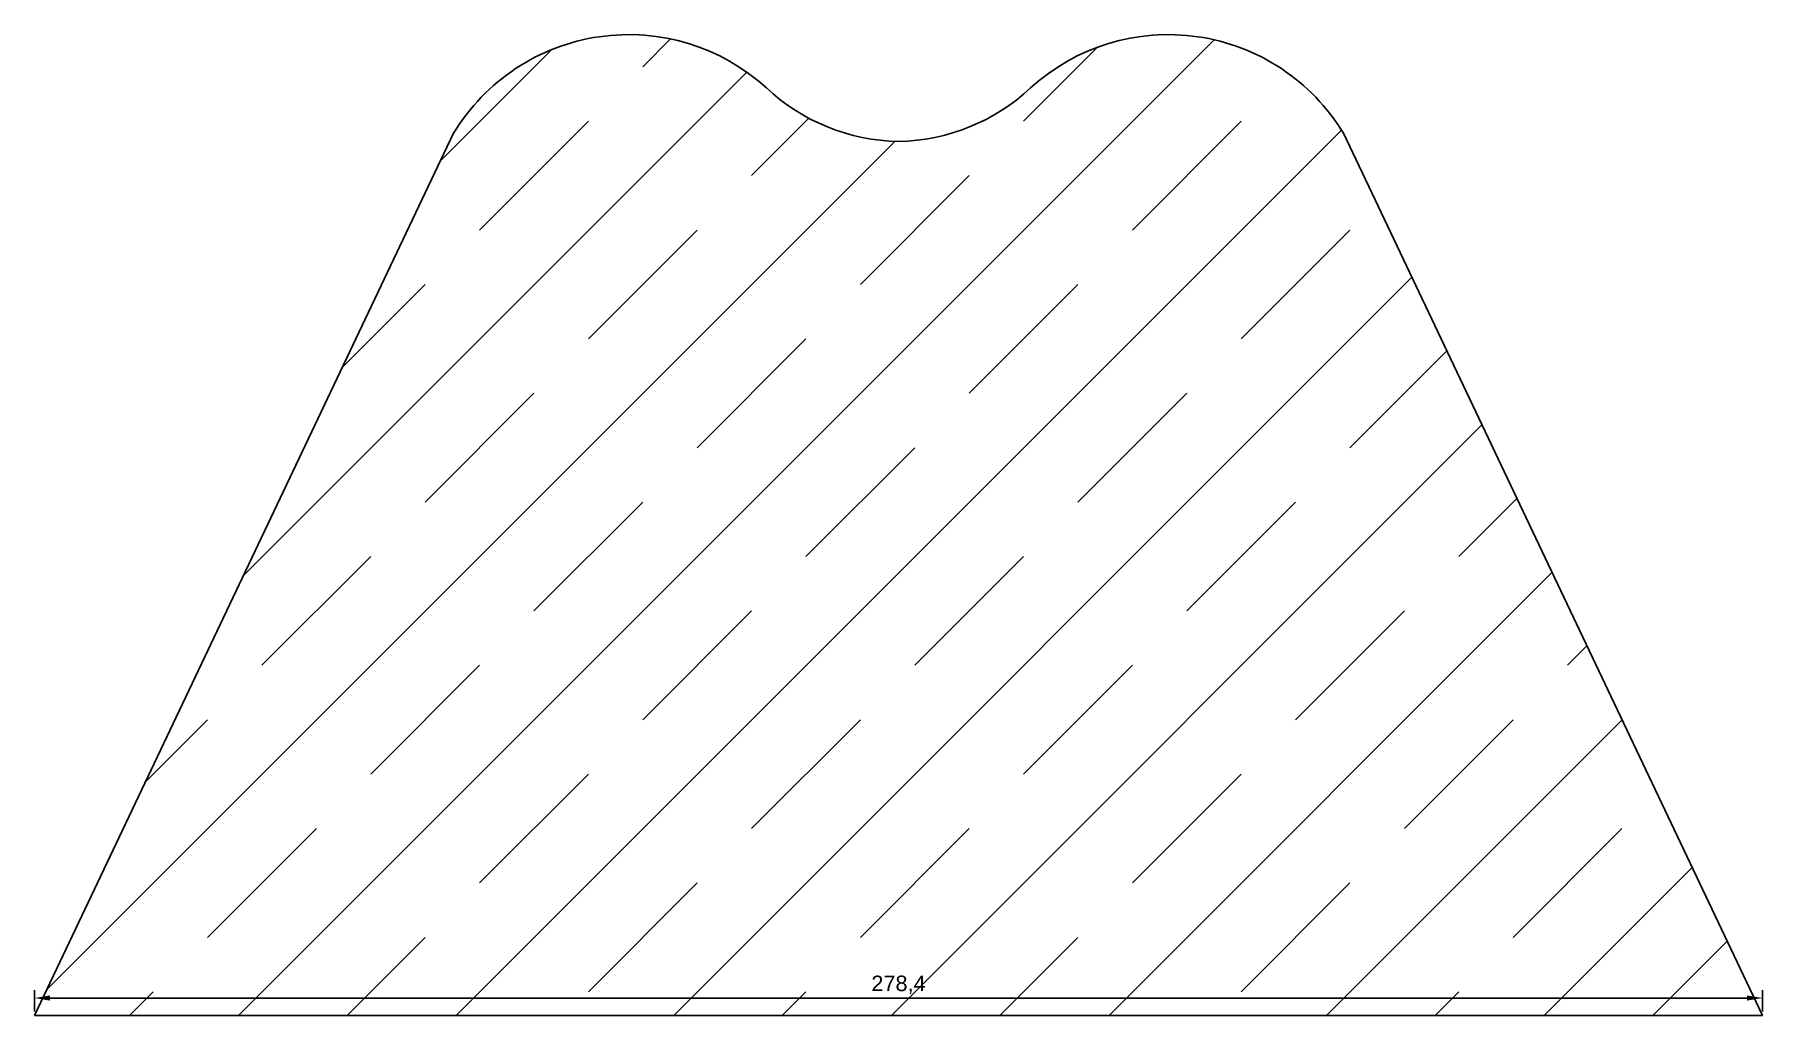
# Model space of a CAD drawing. Header units: millimetres. Extents: x 2277 to 2555, y 1679 to 1837.
import ezdxf

# ---------------------------------------------------------------- set-up
doc = ezdxf.new("R2010")
doc.units = ezdxf.units.MM
doc.styles.get("Standard").update_dxf_attribs({"font": 'arial.ttf'})
doc.dimstyles.new('ISO-25', dxfattribs={"dimtxt": 2.5, "dimasz": 2.5, "dimexe": 1.25, "dimexo": 0.625, "dimtad": 1, "dimtxsty": 'Standard', "dimcen": 2.5, "dimadec": 0, "dimazin": 0, "dimtfac": 1, "dimtmove": 0, "dimatfit": 3, "dimfxl": 1, "dimarcsym": 0})

# ---------------------------------------------------------------- blocks, each defined once
blk = doc.blocks.new('*D6')
at = {"color": 0, "lineweight": -2, "transparency": 16777216}
for p, q in [((2276.82, 1679.14), (2276.82, 1682.57)), ((2555.22, 1679.14), (2555.22, 1682.57)), ((2279.32, 1681.32), (2552.72, 1681.32))]:
    blk.add_line(p, q, dxfattribs=at)
at = {"color": 0, "transparency": 16777216}
for points in [[(2279.32, 1681.74), (2279.32, 1680.9), (2276.82, 1681.32)], [(2552.72, 1681.74), (2552.72, 1680.9), (2555.22, 1681.32)]]:
    blk.add_solid(points, dxfattribs=at)
at = {"layer": 'Defpoints', "color": 0, "transparency": 16777216}
for p in [(2555.22, 1681.32), (2276.82, 1678.52), (2555.22, 1678.52)]:
    blk.add_point(p, dxfattribs=at)
at = {"color": 0, "transparency": 16777216, "insert": (2416.02, 1683.45), "char_height": 2.5, "attachment_point": 5}
blk.add_mtext('278,4', dxfattribs=at)

msp = doc.modelspace()

# ---------------------------------------------------------------- hatches: boundary and pattern name
h = msp.add_hatch()
h.set_pattern_fill('JIS_STN_1E', color=256, scale=24.791349)
h.set_pattern_definition([(45, (-54168.586, -39934.216), (-17.530131, 17.530131), []), (45, (-54151.108, -39934.216), (-17.530131, 17.530131), [24.791349, -12.395674])])
h.paths.add_polyline_path([(2394.725, 1827.954, 0.4720477), (2344.345, 1820.643), (2276.819, 1678.518), (2416.019, 1678.518), (2555.22, 1678.518), (2487.694, 1820.643, 0.4720477), (2437.314, 1827.954, -0.1864995), (2416.019, 1819.323, -0.1864995)])

# ---------------------------------------------------------------- linework, layer by layer
for p, q in [((2276.819, 1678.518), (2344.345, 1820.643)), ((2555.22, 1678.518), (2487.694, 1820.643)), ((2416.019, 1678.518), (2276.819, 1678.518)), ((2416.019, 1678.518), (2555.22, 1678.518))]:
    msp.add_line(p, q)
for centre, radius, start, end in [((2372.544, 1803.563), 32.969, 47.7176, 148.79577), ((2459.495, 1803.563), 32.969, 31.20423, 132.2824), ((2416.54, 1851.191), 31.872, 226.80784, 269.06491), ((2415.499, 1851.191), 31.872, 270.93509, 313.19216)]:
    msp.add_arc(centre, radius, start, end)

# ---------------------------------------------------------------- dimensions: what is measured, and where the dimension line sits
dim = msp.add_linear_dim(base=(2555.22, 1681.321), p1=(2276.819, 1678.518), p2=(2555.22, 1678.518), dimstyle='ISO-25')
dim.commit()
dim.dimension.update_dxf_attribs({"geometry": '*D6', "text_midpoint": (2416.019, 1683.449)})

doc.saveas('drawing.dxf')
